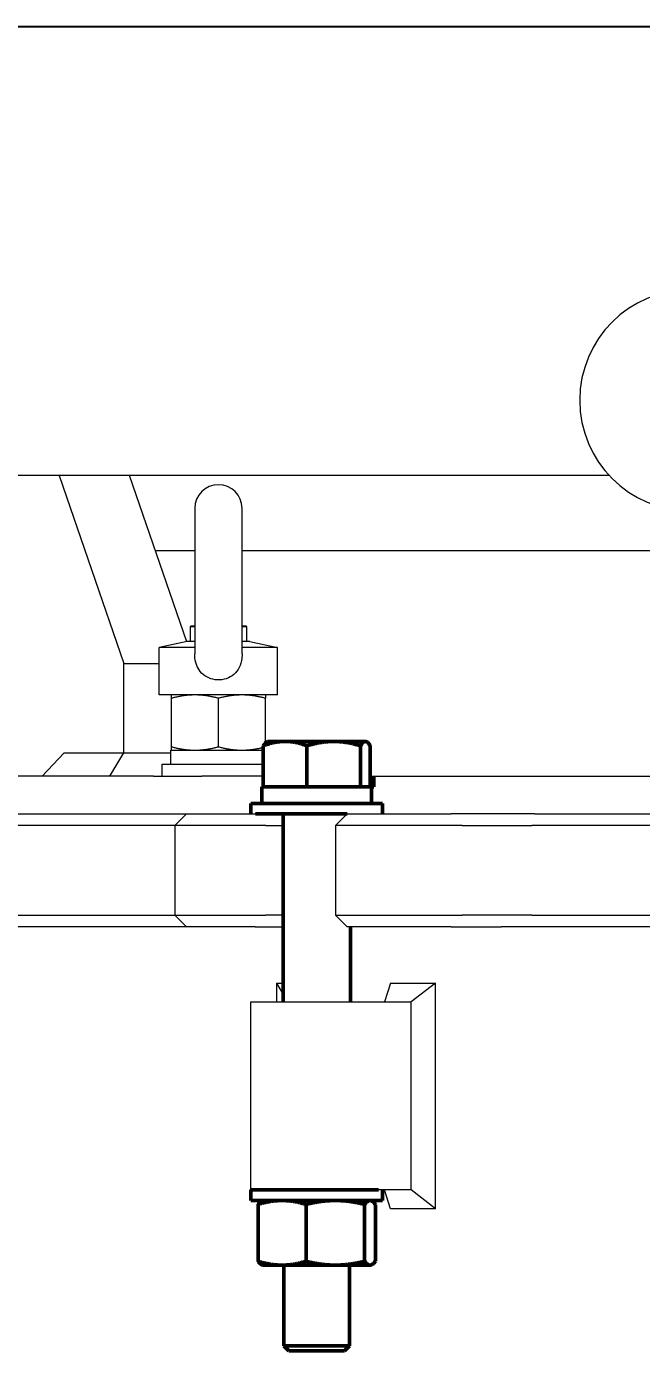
# Model space of a CAD drawing. Header units: inches. Extents: x 20 to 536, y 8 to 344.
# Drawn here: x 97.06 to 105.24, y 142.44 to 160.21 of the extents above; entities that cross this region are included whole.
import ezdxf

# ---------------------------------------------------------------- set-up
doc = ezdxf.new("R2010")
doc.units = ezdxf.units.IN
doc.header["$LTSCALE"] = 16
doc.header["$MEASUREMENT"] = 0
doc.linetypes.add('DASHED_SPACE', pattern=[0.2067, 0.1654, -0.0413])
for name, color, linetype, lineweight in [('Dimension (ANSI)', 7, 'Continuous', 25), ('Sketch Geometry (ANSI)', 7, 'Continuous', 25), ('Visible (ANSI)', 7, 'Continuous', 50)]:
    doc.layers.add(name, color=color, linetype=linetype, lineweight=lineweight)
doc.styles.add('MEMCOR Medium', font='arial.ttf')
doc.styles.add('Standard D-E', font='arial.ttf')
doc.dimstyles.new('Default (ANSI)', dxfattribs={"dimscale": 16, "dimtxt": 0.15, "dimasz": 0.098425, "dimexe": 0.125, "dimexo": 0.0625, "dimgap": 0.031496, "dimtad": 0, "dimtih": 1, "dimtoh": 1, "dimdec": 4, "dimrnd": 1e-08, "dimzin": 3, "dimdsep": 46, "dimlunit": 5, "dimtxsty": 'MEMCOR Medium', "dimcen": 0.09, "dimdle": 0.393701, "dimclrd": 256, "dimclre": 256, "dimclrt": 256, "dimadec": 0, "dimazin": 1, "dimtfac": 0.8, "dimtofl": 0, "dimtmove": 0, "dimatfit": 3, "dimfxl": 1, "dimfrac": 1, "dimtolj": 1, "dimtzin": 4, "dimlwd": -1, "dimlwe": -1, "dimarcsym": 0})
doc.dimstyles.new('in [mm] D-E NeptuneBenson', dxfattribs={"dimscale": 16, "dimtxt": 0.15, "dimasz": 0.098425, "dimexe": 0.125, "dimexo": 0.063, "dimgap": 0.031496, "dimtad": 0, "dimtih": 1, "dimtoh": 1, "dimdec": 4, "dimrnd": 1e-08, "dimzin": 3, "dimdsep": 46, "dimlunit": 5, "dimtxsty": 'Standard D-E', "dimcen": 0.09, "dimdle": 0.393701, "dimclrd": 256, "dimclre": 256, "dimclrt": 256, "dimadec": 1, "dimazin": 1, "dimtfac": 1, "dimtofl": 0, "dimtmove": 0, "dimatfit": 3, "dimfxl": 1, "dimfrac": 1, "dimtolj": 1, "dimtzin": 4, "dimlwd": -1, "dimlwe": -1, "dimarcsym": 0})

# ---------------------------------------------------------------- blocks, each defined once
blk = doc.blocks.new('*D23')
at = {"layer": 'Defpoints', "color": 0, "transparency": 16777216}
for p in [(80.614, 148.398), (141.751, 148.398), (141.751, 137.784)]:
    blk.add_point(p, dxfattribs=at)
at = {"layer": 'Dimension (ANSI)', "transparency": 16777216}
for p, q in [((80.614, 147.398), (80.614, 135.784)), ((141.751, 147.398), (141.751, 135.784)), ((82.189, 137.784), (140.176, 137.784)), ((141.751, 137.784), (145.173, 137.784))]:
    blk.add_line(p, q, dxfattribs=at)
for points in [[(82.189, 138.046), (82.189, 137.521), (80.614, 137.784)], [(140.176, 138.046), (140.176, 137.521), (141.751, 137.784)]]:
    blk.add_solid(points, dxfattribs=at)
at = {"layer": 'Dimension (ANSI)', "transparency": 16777216, "char_height": 2.4, "attachment_point": 5, "style": 'MEMCOR Medium'}
for s, insert in [('\\A1; 61{\\H0.8x;\\S1#8;} in', (154.772, 140.252)), ('\\A1;[1552.9 mm]', (154.772, 135.742))]:
    blk.add_mtext(s, dxfattribs=dict(at, insert=insert))
blk = doc.blocks.new('*D24')
at = {"layer": 'Defpoints', "color": 0, "transparency": 16777216}
for p in [(33.93, 160.21), (110.807, 160.21), (85.898, 49.214)]:
    blk.add_point(p, dxfattribs=at)
at = {"layer": 'Dimension (ANSI)', "transparency": 16777216}
for p, q in [((109.799, 160.21), (31.93, 160.21)), ((33.93, 158.636), (33.93, 108.464)), ((33.93, 50.789), (33.93, 100.961)), ((84.89, 49.214), (31.93, 49.214))]:
    blk.add_line(p, q, dxfattribs=at)
for points in [[(33.667, 158.636), (34.192, 158.636), (33.93, 160.21)], [(33.667, 50.789), (34.192, 50.789), (33.93, 49.214)]]:
    blk.add_solid(points, dxfattribs=at)
at = {"layer": 'Dimension (ANSI)', "transparency": 16777216, "char_height": 2.4, "attachment_point": 5, "style": 'Standard D-E'}
for s, insert in [('\\A1; 111 in', (33.93, 106.422)), ('\\A1;[2819.3 mm]', (33.93, 102.67))]:
    blk.add_mtext(s, dxfattribs=dict(at, insert=insert))

msp = doc.modelspace()

# ---------------------------------------------------------------- linework, layer by layer
at = {"layer": 'Sketch Geometry (ANSI)', "linetype": 'DASHED_SPACE', "ltscale": 1.132117}
msp.add_line((148.67009, 160.210476), (25.113586, 160.210476), dxfattribs=at)
at = {"layer": 'Visible (ANSI)', "linetype": 'Continuous', "lineweight": 18}
for p, q in [((97.492376, 154.243472), (89.37955, 154.243472)), ((98.431403, 154.243472), (97.492376, 154.243472)), ((97.492376, 154.243472), (98.351981, 151.743472)), ((104.809355, 154.243472), (98.431403, 154.243472)), ((99.19136, 152.033282), (98.431403, 154.243472)), ((99.297365, 153.805787), (99.297365, 151.870118)), ((99.927286, 151.870118), (99.927286, 153.805787)), ((99.297365, 153.243472), (98.775245, 153.243472)), ((106.322326, 153.243472), (99.927286, 153.243472)), ((99.249826, 152.243472), (99.237326, 152.230972)), ((99.297365, 152.230972), (99.237326, 152.230972)), ((99.237326, 152.230972), (99.237326, 152.034477)), ((99.249826, 152.243472), (99.297365, 152.243472)), ((99.927286, 152.243472), (99.974826, 152.243472)), ((99.987326, 152.230972), (99.927286, 152.230972)), ((99.974826, 152.243472), (99.987326, 152.230972)), ((99.987326, 152.230972), (99.987326, 152.034477)), ((99.196983, 152.034477), (98.824924, 151.955394)), ((99.297365, 151.955394), (98.824924, 151.955394)), ((98.824924, 151.325472), (98.824924, 151.955394)), ((99.297365, 152.034477), (99.196983, 152.034477)), ((100.027669, 152.034477), (99.927286, 152.034477)), ((100.399727, 151.955394), (99.927286, 151.955394)), ((100.027669, 152.034477), (100.399727, 151.955394)), ((100.399727, 151.325472), (100.399727, 151.955394)), ((98.351981, 150.555972), (98.351981, 151.743472)), ((98.351981, 151.743472), (98.824924, 151.743472)), ((100.399727, 151.325472), (98.824924, 151.325472)), ((98.987326, 150.636559), (98.987326, 151.280386)), ((99.612326, 150.636559), (99.612326, 151.280386)), ((100.237326, 150.688258), (100.237326, 151.280386)), ((97.267698, 150.243472), (97.561144, 150.555972)), ((97.561144, 150.555972), (98.351981, 150.555972)), ((98.165985, 150.243472), (98.351981, 150.555972)), ((98.351981, 150.555972), (98.979826, 150.555972)), ((98.979826, 150.591472), (100.208258, 150.591472)), ((98.979826, 150.403472), (98.979826, 150.591472)), ((98.862326, 150.403472), (100.208258, 150.403472)), ((98.862326, 150.243472), (98.862326, 150.403472)), ((98.748005, 150.243472), (96.856873, 150.243472)), ((98.748005, 150.243472), (99.38944, 150.243472)), ((100.208258, 150.243472), (99.38944, 150.243472)), ((101.630854, 150.243472), (105.682326, 150.243472)), ((94.902194, 149.743472), (99.188929, 149.743472)), ((99.188929, 149.743472), (99.033929, 149.588472)), ((99.188929, 149.743472), (99.718496, 149.743472)), ((99.718496, 149.743472), (99.975083, 149.743472)), ((99.975083, 149.743472), (100.099023, 149.743472)), ((100.105627, 149.743472), (100.099023, 149.743472)), ((101.324291, 149.743472), (101.169291, 149.588472)), ((101.324291, 149.743472), (101.388996, 149.743472)), ((101.388996, 149.743472), (101.651057, 149.743472)), ((101.651057, 149.743472), (102.707355, 149.743472)), ((103.034399, 149.743472), (102.707355, 149.743472)), ((103.820026, 149.743472), (103.034399, 149.743472)), ((103.820026, 149.743472), (108.738791, 149.743472)), ((99.033929, 149.588472), (94.813169, 149.588472)), ((99.660636, 149.588472), (99.033929, 149.588472)), ((99.033929, 149.588472), (99.033929, 148.398472)), ((99.918517, 149.588472), (99.660636, 149.588472)), ((100.244675, 149.588472), (99.918517, 149.588472)), ((100.244675, 149.588472), (100.472056, 149.588472)), ((101.339567, 149.588472), (101.169291, 149.588472)), ((101.169291, 149.588472), (101.169291, 148.398472)), ((101.602951, 149.588472), (101.339567, 149.588472)), ((102.853007, 149.588472), (101.602951, 149.588472)), ((102.853007, 149.588472), (103.180051, 149.588472)), ((103.180051, 149.588472), (103.779767, 149.588472)), ((108.725429, 149.588472), (103.779767, 149.588472)), ((94.813169, 148.398472), (99.033929, 148.398472)), ((99.033929, 148.398472), (99.660636, 148.398472)), ((99.188929, 148.243472), (99.033929, 148.398472)), ((99.660636, 148.398472), (99.918517, 148.398472)), ((99.918517, 148.398472), (100.244675, 148.398472)), ((100.472056, 148.398472), (100.244675, 148.398472)), ((101.169291, 148.398472), (101.339567, 148.398472)), ((101.324291, 148.243472), (101.169291, 148.398472)), ((101.339567, 148.398472), (101.602951, 148.398472)), ((101.602951, 148.398472), (102.853007, 148.398472)), ((103.180051, 148.398472), (102.853007, 148.398472)), ((103.779767, 148.398472), (103.180051, 148.398472)), ((103.779767, 148.398472), (108.725429, 148.398472)), ((99.188929, 148.243472), (94.469556, 148.243472)), ((99.718496, 148.243472), (99.188929, 148.243472)), ((99.975083, 148.243472), (99.718496, 148.243472)), ((100.099023, 148.243472), (99.975083, 148.243472)), ((100.099023, 148.243472), (100.458422, 148.243472)), ((100.458422, 148.243472), (100.472056, 148.243472)), ((101.388996, 148.243472), (101.324291, 148.243472)), ((101.651057, 148.243472), (101.388996, 148.243472)), ((102.707355, 148.243472), (101.651057, 148.243472)), ((102.707355, 148.243472), (103.034399, 148.243472)), ((103.034399, 148.243472), (103.373676, 148.243472)), ((109.145017, 148.243472), (103.373676, 148.243472)), ((100.38483, 147.493375), (100.38483, 147.243472)), ((100.38483, 147.493375), (100.472056, 147.493375)), ((100.38483, 147.493375), (100.472056, 147.34439)), ((101.901533, 147.493375), (101.82015, 147.243472)), ((101.901533, 147.493375), (102.498954, 147.493375)), ((102.498954, 147.493375), (102.175603, 147.243472)), ((102.498954, 144.49357), (102.498954, 147.493375)), ((100.044556, 147.243472), (101.741787, 147.243472)), ((100.044556, 144.743472), (100.044556, 147.243472)), ((101.741787, 147.243472), (102.175603, 147.243472)), ((102.175603, 144.743472), (102.175603, 147.243472)), ((101.741787, 144.743472), (100.044556, 144.743472)), ((102.175603, 144.743472), (101.741787, 144.743472)), ((101.901533, 144.49357), (101.82015, 144.743472)), ((102.498954, 144.49357), (102.175603, 144.743472)), ((102.498954, 144.49357), (101.901533, 144.49357))]:
    msp.add_line(p, q, dxfattribs=at)
at = {"layer": 'Visible (ANSI)'}
for p, q in [((100.263556, 150.707101), (100.253663, 150.701389)), ((100.498863, 150.707101), (100.263556, 150.707101)), ((101.145117, 150.707101), (100.498863, 150.707101)), ((101.56581, 150.707101), (101.145117, 150.707101)), ((101.575556, 150.707101), (101.56581, 150.707101)), ((101.575556, 150.707101), (101.585449, 150.701389)), ((100.208258, 150.103101), (100.208258, 150.64851)), ((100.789468, 150.103101), (100.789468, 150.64851)), ((101.500765, 150.103101), (101.500765, 150.64851)), ((101.630854, 150.103101), (101.630854, 150.64851)), ((101.677038, 150.103101), (101.677038, 150.243472)), ((100.190056, 150.103097), (101.649056, 150.103097)), ((100.190056, 150.103097), (100.190056, 149.884097)), ((100.498863, 150.103101), (100.208258, 150.103101)), ((100.263556, 150.103101), (100.263556, 150.103097)), ((100.789468, 150.103101), (100.498863, 150.103101)), ((101.145117, 150.103101), (100.789468, 150.103101)), ((101.500765, 150.103101), (101.145117, 150.103101)), ((101.56581, 150.103101), (101.500765, 150.103101)), ((101.630854, 150.103101), (101.56581, 150.103101)), ((101.575556, 150.103101), (101.575556, 150.103097)), ((101.677038, 150.103101), (101.630854, 150.103101)), ((101.649056, 150.103097), (101.649056, 149.884097)), ((101.794556, 149.884097), (100.044556, 149.884097)), ((100.044556, 149.743472), (100.044556, 149.884097)), ((101.794556, 149.743472), (101.794556, 149.884097)), ((100.105627, 149.743472), (101.324291, 149.743472)), ((100.472056, 149.743472), (100.472056, 147.243472)), ((101.367056, 148.243472), (101.367056, 147.243472)), ((101.741787, 144.743472), (100.044556, 144.743472)), ((100.044556, 144.602847), (100.044556, 144.743472)), ((101.794556, 144.602847), (101.794556, 144.743472)), ((100.044556, 144.602847), (101.794556, 144.602847)), ((100.139948, 143.795715), (100.139948, 144.55098)), ((100.200556, 144.602847), (100.189713, 144.597791)), ((100.776974, 143.795715), (100.776974, 144.55098)), ((101.556583, 143.795715), (101.556583, 144.55098)), ((101.638556, 144.602847), (101.6494, 144.597791)), ((101.699165, 143.795715), (101.699165, 144.55098)), ((100.200556, 143.743847), (100.189713, 143.748904)), ((100.200556, 143.743847), (100.458461, 143.743847)), ((100.458461, 143.743847), (101.166779, 143.743847)), ((100.482056, 143.743847), (100.482056, 142.669212)), ((101.166779, 143.743847), (101.627874, 143.743847)), ((101.357056, 143.743847), (101.357056, 142.669212)), ((101.627874, 143.743847), (101.638556, 143.743847)), ((101.638556, 143.743847), (101.6494, 143.748904)), ((100.482056, 142.669212), (101.357056, 142.669212)), ((100.550217, 142.603097), (100.482056, 142.669212)), ((101.288895, 142.603097), (100.550217, 142.603097)), ((101.288895, 142.603097), (101.357056, 142.669212))]:
    msp.add_line(p, q, dxfattribs=at)
at = {"layer": 'Visible (ANSI)', "linetype": 'Continuous', "lineweight": 18}
for centre, radius, start, end in [((105.888005, 155.243532), 1.47092, 90, 270), ((99.612326, 153.805787), 0.314961, 0, 180)]:
    msp.add_arc(centre, radius, start, end, dxfattribs=at)
msp.add_open_spline([(99.927299, 151.870118), (99.9273, 151.841355), (99.925041, 151.812658), (99.91097, 151.736364), (99.894837, 151.697191), (99.854109, 151.63186), (99.827268, 151.60348), (99.762948, 151.558459), (99.726432, 151.542525), (99.648571, 151.524468), (99.607948, 151.522576), (99.528463, 151.533142), (99.490313, 151.545448), (99.422715, 151.582909), (99.393752, 151.607135), (99.347607, 151.664506), (99.330688, 151.696119), (99.306099, 151.767646), (99.2997, 151.806575), (99.297539, 151.85413), (99.297365, 151.862121), (99.297364, 151.870118)], degree=3, knots=[0.21713249, 0.21713249, 0.21713249, 0.21713249, 0.436061404, 0.436061404, 0.810374255, 0.810374255, 1.202831513, 1.202831513, 1.595671209, 1.595671209, 1.990459955, 1.990459955, 2.38348301, 2.38348301, 2.760985396, 2.760985396, 3.119921201, 3.119921201, 3.506258591, 3.506258591, 3.584118962, 3.584118962, 3.584118962, 3.584118962], dxfattribs=at)
for points, weights in [([(98.987326, 151.280386), (98.987326, 151.325472), (98.987326, 151.325472)], [1, 1.0379548493, 1]), ([(99.299826, 151.325472), (99.154794, 151.325472), (98.987326, 151.280386)], [1, 1.0379548493, 1]), ([(99.612326, 151.280386), (99.444857, 151.325472), (99.299826, 151.325472)], [1, 1.0379548493, 1]), ([(99.924826, 151.325472), (99.779794, 151.325472), (99.612326, 151.280386)], [1, 1.0379548493, 1]), ([(100.237326, 151.280386), (100.069857, 151.325472), (99.924826, 151.325472)], [1, 1.0379548493, 1]), ([(100.237326, 151.325472), (100.237326, 151.325472), (100.237326, 151.280386)], [1, 1.0379548493, 1]), ([(98.987326, 150.591472), (98.987326, 150.591472), (98.987326, 150.636559)], [1, 1.0379548493, 1]), ([(98.987326, 150.636559), (99.154794, 150.591472), (99.299826, 150.591472)], [1, 1.0379548493, 1]), ([(99.299826, 150.591472), (99.444857, 150.591472), (99.612326, 150.636559)], [1, 1.0379548493, 1]), ([(99.612326, 150.636559), (99.779794, 150.591472), (99.924826, 150.591472)], [1, 1.0379548493, 1]), ([(99.924826, 150.591472), (100.057967, 150.591472), (100.208258, 150.629012)], [1, 1.0347350804, 1.00589326179])]:
    msp.add_rational_spline(points, weights, degree=2, dxfattribs=at)
at = {"layer": 'Visible (ANSI)'}
for points, weights in [([(100.498863, 150.707101), (100.363993, 150.707101), (100.208258, 150.64851)], [1, 1.0379548493, 1]), ([(100.789468, 150.64851), (100.633733, 150.707101), (100.498863, 150.707101)], [1, 1.0379548493, 1]), ([(101.145117, 150.707101), (100.980059, 150.707101), (100.789468, 150.64851)], [1, 1.0379548493, 1]), ([(101.500765, 150.64851), (101.310174, 150.707101), (101.145117, 150.707101)], [1, 1.0379548493, 1]), ([(101.56581, 150.707101), (101.535623, 150.707101), (101.500765, 150.64851)], [1, 1.0379548493, 1]), ([(101.630854, 150.64851), (101.595997, 150.707101), (101.56581, 150.707101)], [1, 1.0379548493, 1]), ([(100.208258, 150.64851), (100.232421, 150.689126), (100.253663, 150.701389)], [1, 1.02600759169, 1.01637310665]), ([(100.458461, 144.602847), (100.310638, 144.602847), (100.139948, 144.55098)], [1, 1.0379548493, 1]), ([(100.139948, 144.55098), (100.166431, 144.586935), (100.189713, 144.597791)], [1, 1.02600759169, 1.01637310665]), ([(100.776974, 144.55098), (100.606284, 144.602847), (100.458461, 144.602847)], [1, 1.0379548493, 1]), ([(101.166779, 144.602847), (100.98587, 144.602847), (100.776974, 144.55098)], [1, 1.0379548493, 1]), ([(101.556583, 144.55098), (101.347687, 144.602847), (101.166779, 144.602847)], [1, 1.0379548493, 1]), ([(101.627874, 144.602847), (101.594787, 144.602847), (101.556583, 144.55098)], [1, 1.0379548493, 1]), ([(101.699165, 144.55098), (101.66096, 144.602847), (101.627874, 144.602847)], [1, 1.0379548493, 1]), ([(100.189713, 143.748904), (100.166431, 143.75976), (100.139948, 143.795715)], [1.01637310665, 1.02600759169, 1]), ([(100.139948, 143.795715), (100.310638, 143.743847), (100.458461, 143.743847)], [1, 1.0379548493, 1]), ([(100.458461, 143.743847), (100.606284, 143.743847), (100.776974, 143.795715)], [1, 1.0379548493, 1]), ([(100.776974, 143.795715), (100.98587, 143.743847), (101.166779, 143.743847)], [1, 1.0379548493, 1]), ([(101.166779, 143.743847), (101.347687, 143.743847), (101.556583, 143.795715)], [1, 1.0379548493, 1]), ([(101.556583, 143.795715), (101.594787, 143.743847), (101.627874, 143.743847)], [1, 1.0379548493, 1]), ([(101.627874, 143.743847), (101.66096, 143.743847), (101.699165, 143.795715)], [1, 1.0379548493, 1])]:
    msp.add_rational_spline(points, weights, degree=2, dxfattribs=at)

# ---------------------------------------------------------------- dimensions: what is measured, and where the dimension line sits
at = {"layer": 'Dimension (ANSI)'}
for base, p1, p2, angle, text, dimstyle, override, picture, middle in [((33.929834, 160.210476), (85.898338, 49.214472), (110.807326, 160.210476), 90, ' <> in\\X[2819.3 mm]', 'in [mm] D-E NeptuneBenson', {"dimgap": 0.031496, "dimdec": 4, "dimpost": '', "dimtol": 0, "dimlim": 0, "dimtp": 0, "dimtm": 0, "dimtdec": 2, "dimatfit": 1}, '*D24', (33.929834, 104.712474)), ((141.750765, 137.783519), (80.613886, 148.398472), (141.750765, 148.398472), 180, ' <> in\\X[1552.9 mm]', 'Default (ANSI)', {"dimgap": 0.031496, "dimtih": 0, "dimtoh": 0, "dimdec": 4, "dimpost": '', "dimtol": 0, "dimlim": 0, "dimtp": 0, "dimtm": 0, "dimtdec": 2, "dimatfit": 2}, '*D23', (154.771581, 137.783519))]:
    dim = msp.add_linear_dim(base=base, p1=p1, p2=p2, angle=angle, text=text, dimstyle=dimstyle, override=override, dxfattribs=at)
    dim.commit()
    dim.dimension.update_dxf_attribs({"geometry": picture, "text_midpoint": middle, "dimtype": 160})

doc.saveas('drawing.dxf')
